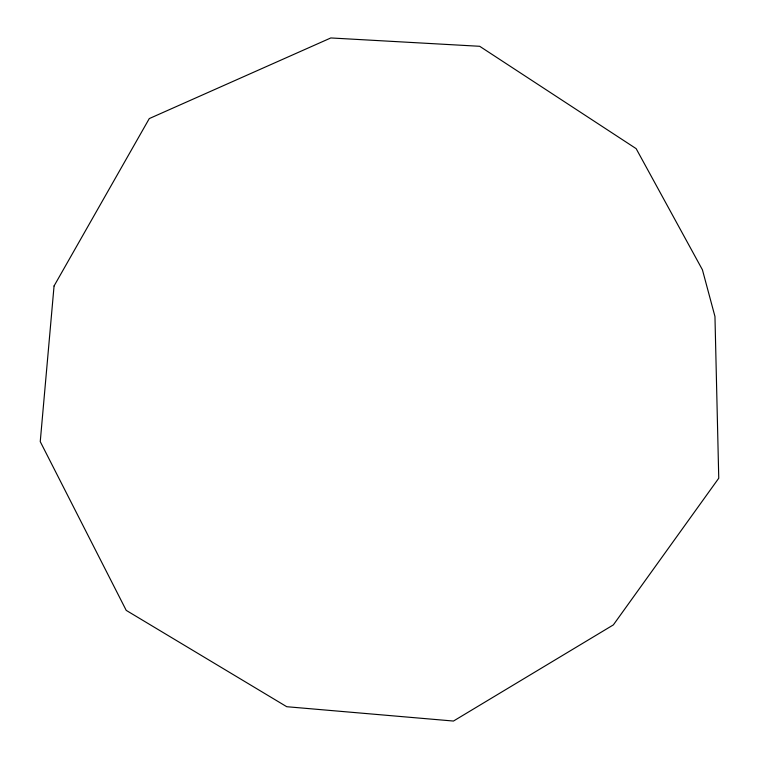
<?xml version="1.0" encoding="UTF-8"?>
<svg xmlns="http://www.w3.org/2000/svg" width="759" height="759" viewBox="0 0 759 759"><rect width="100%" height="100%" fill="white"/><g stroke="black" fill="none" stroke-linecap="round" stroke-linejoin="round"><path stroke-width="1.14" d="M54.06 285.972L40.246 441.615L126.222 610.378L286.75 706.714L453.465 721.05L613.357 624.894L718.754 478.217L714.959 316.475L702.417 269.777L636.146 148.641L479.688 46.29L330.82 37.95L149.276 118.584L54.06 285.972"/></g></svg>
